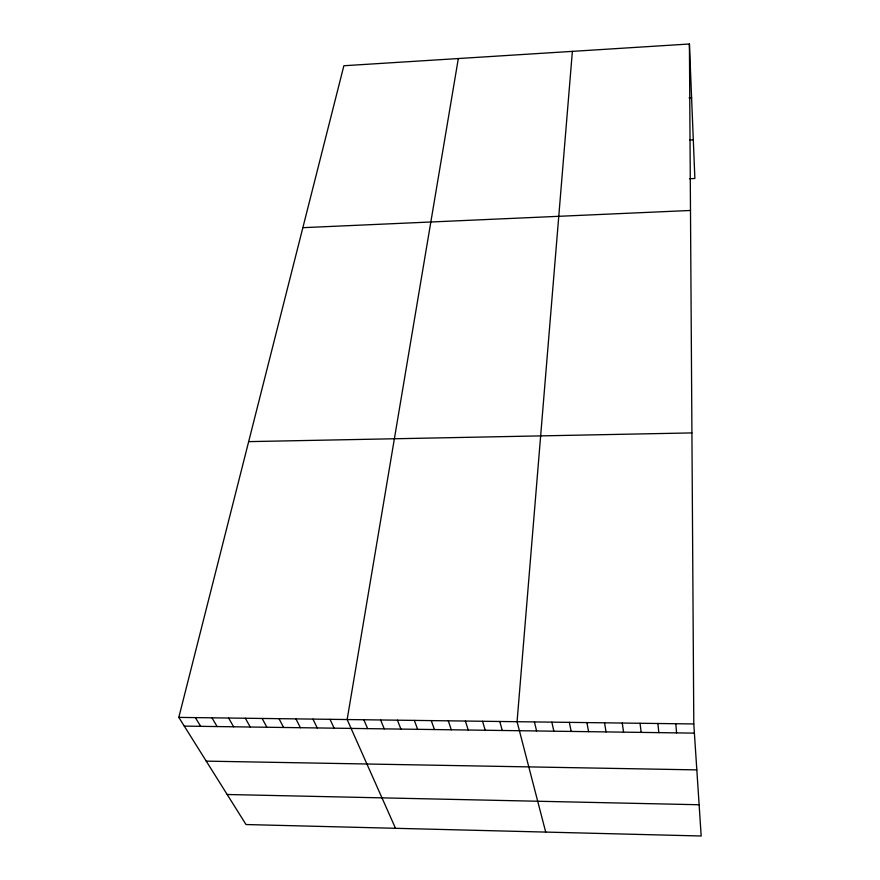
<?xml version="1.0" encoding="UTF-8"?>
<svg xmlns="http://www.w3.org/2000/svg" width="880" height="880" viewBox="0 0 880 880"><rect width="100%" height="100%" fill="white"/><g stroke="black" fill="none" stroke-linecap="round" stroke-linejoin="round"><path stroke-width="1.32" d="M572.374 51.37L517.066 721.71L545.71 832.084M458.326 58.542L347.149 719.543L395.516 828.3M689.414 44L693.792 723.954L701.184 836L246.015 824.538L178.816 717.398L343.871 65.747L689.414 44L694.87 178.486L689.447 178.75M689.051 97.878L691.592 97.735M689.59 139.997L693.308 139.799M302.852 227.678L690.492 210.463M248.666 441.628L691.922 432.916M178.816 717.398L693.792 723.954M184.283 726.11L694.397 733.128M206.25 761.134L696.817 769.89M227.172 794.497L699.116 804.749M195.349 717.607L200.673 726.33M211.959 717.816L217.129 726.561M228.624 718.036L233.64 726.781M245.355 718.245L250.228 727.012M262.152 718.454L266.871 727.243M279.026 718.674L283.591 727.474M295.955 718.894L300.366 727.705M312.95 719.103L317.207 727.936M330.022 719.323L334.114 728.167M363.847 719.752L367.631 728.629M380.611 719.972L384.241 728.86M397.43 720.181L400.906 729.091M414.326 720.401L417.637 729.322M431.277 720.61L434.434 729.553M448.305 720.83L451.297 729.784M465.388 721.05L468.226 730.015M482.548 721.27L485.221 730.246M499.774 721.49L502.271 730.488M534.424 721.93L536.591 730.95M551.848 722.15L553.85 731.192M569.349 722.37L571.175 731.434M586.916 722.601L588.577 731.665M604.549 722.821L606.034 731.907M622.259 723.052L623.568 732.149M640.035 723.272L641.168 732.391M657.877 723.503L658.845 732.633M675.796 723.734L676.577 732.886"/></g></svg>
